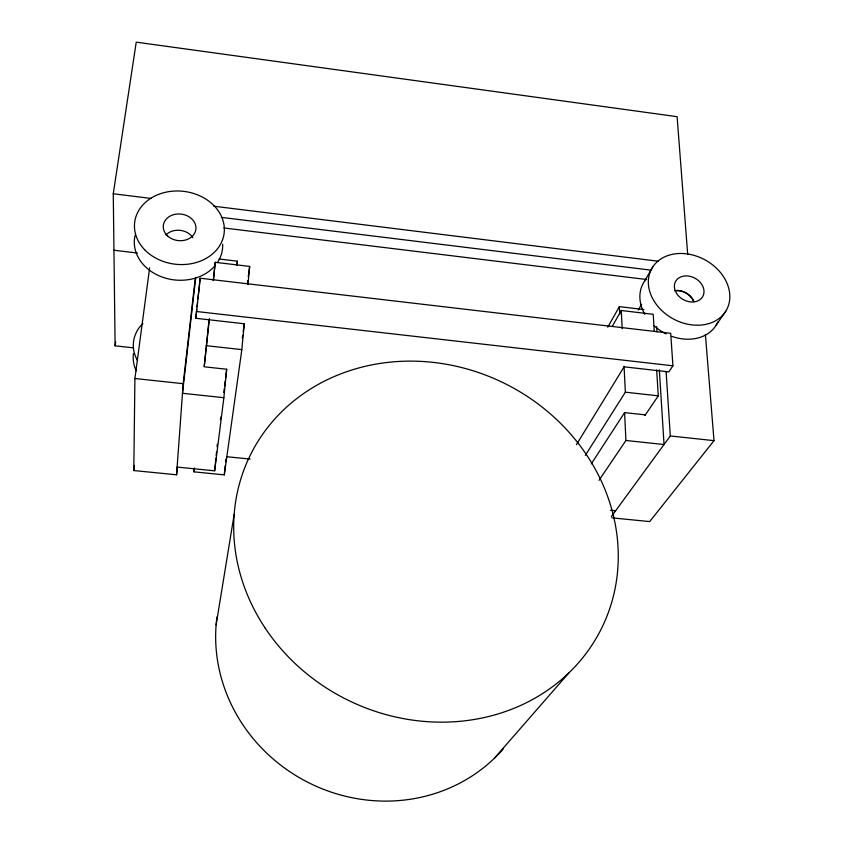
<?xml version="1.0" encoding="UTF-8"?>
<svg xmlns="http://www.w3.org/2000/svg" width="843" height="843" viewBox="0 0 843 843"><rect width="100%" height="100%" fill="white"/><g stroke="black" fill="none" stroke-linecap="round" stroke-linejoin="round"><path stroke-width="1.26" d="M177.452 467.011L176.566 474.788L133.805 470.552L134.912 378.518L149.632 267.863M176.566 474.788L183.184 383.691L195.27 278.338M243.195 331.531L244.27 323.775L195.787 318.275L200.097 278.222L670.712 333.312L672.925 365.809L668.836 371.9L624.094 366.831L576.37 444.767M199.517 285.187L200.097 278.222M194.406 467.96L194.027 471.859L224.291 474.872L241.836 349.624L244.291 323.617M247.958 284.607L249.665 266.409L215.228 262.321L213.268 280.55M224.291 474.872L225.165 465.736M225.545 461.816L225.798 459.214M204.238 366.484L209.064 319.623M213.448 280.498L215.228 262.321M177.125 467.075L214.67 470.815L215.924 458.192M216.177 455.663L216.556 451.869M217.062 446.822L217.315 444.293M214.67 470.815L223.869 397.696L226.683 369.245L204.206 366.789L209.391 318.654M236.999 265.102L237.389 261.172L219.085 259.001M194.027 471.859L194.301 469.245M195.787 318.275L196.798 309.36M197.083 306.82L197.652 301.731M197.947 299.181L199.38 286.451M195.766 277.347L182.488 393.291L223.869 397.696M236.915 265.081L237.389 261.172M220.381 419.709L220.708 417.116M223.774 392.532L224.259 388.655M224.586 386.062L225.229 380.888M225.555 378.296L226.683 369.245M133.805 470.552L134.48 465.378M247.368 283.332L247.726 280.719M248.253 276.82L249.665 266.409M242.299 338.001L242.658 335.409M133.426 347.843L115.112 345.83L115.66 341.984M115.112 345.83L113.268 193.764L136.239 42.15L677.108 116.682L687.698 254.481M216.124 624.884L234.164 514.409M607.75 327.2L619.363 306.641L643.978 309.571M612.229 326.42L621.291 310.509L653.22 314.302L654.263 331.12M644.442 281.372L652.904 266.683M638.277 309.992L641.607 304.344M585.327 455.368L625.358 392.185L624.062 366.252M591.291 463.861L624.568 412.617L645.348 414.882M598.994 480.352L625.928 440.478L624.568 412.617M644.969 415.451L658.278 395.841L656.665 369.951M716.044 325.324L725.749 311.257A42.73 33.52 28.9 0 0 686.139 253.785A42.73 33.52 28.9 0 0 655.348 303.037A42.73 33.52 28.9 0 0 725.749 311.257M611.323 516.654L670.311 435.957L666.128 371.911M705.401 334.618L714.01 440.647L649.69 521.585L611.849 517.844M494.567 758.078L568.804 672.967M610.458 510.257L615.622 510.763M226.651 456.706L250.181 459.087M134.912 378.518L183.184 383.691M670.311 435.957L714.01 440.647M625.928 440.478L664.042 444.535L659.342 369.887M206.25 345.672L241.836 349.624M625.358 392.185L658.278 395.841M196.345 311.478L672.925 365.809M113.953 250.245L137.493 253.048M221.382 217.368L651.038 270.15M223.89 227.968L646.665 279.518M113.268 193.764L151.097 198.453M213.711 206.198L658.509 261.256M656.623 326.673L656.96 331.91M621.291 310.509L622.187 328.654M619.363 306.641L619.742 314.355M137.567 360.583A39.442 33.604 4.9 0 1 142.867 323.512M136.303 370.857A38.852 33.256 4.6 0 1 133.479 353.628M674.558 290.656A15.29 12.076 29.1 0 1 693.557 300.793M717.793 322.026A42.034 33.214 29.1 0 1 671.776 336.336M666.086 333.923A42.034 33.214 29.1 0 1 653.905 325.588M644.842 314.344A42.034 33.214 29.1 0 1 645.917 279.391M165.892 234.986A16.101 13.193 6.5 0 1 192.847 237.705M222.657 244.217A44.289 36.281 6.5 0 1 217.557 262.331M214.522 266.283A44.289 36.281 6.5 0 1 161.161 276.673A44.289 36.281 6.5 0 1 135.08 235.46M503.44 748.71A163.827 154.09 28.5 0 1 314.154 785.349A163.827 154.09 28.5 0 1 216.957 616.992M676.328 290.719A15.29 12.076 29.1 0 1 693.726 301.678M675.538 291.488A15.532 12.181 28.9 0 0 701.007 298.77A15.532 12.181 28.9 0 0 691.007 276.599A15.532 12.181 28.9 0 0 675.538 291.488M144.796 249.876A45.058 36.67 6.7 0 0 221.551 242.226A45.058 36.67 6.7 0 0 171.867 191.245A45.058 36.67 6.7 0 0 144.796 249.876M167.746 236.072A16.386 13.33 6.7 0 0 195.281 231.772A16.386 13.33 6.7 0 0 175.818 214.196A16.386 13.33 6.7 0 0 167.746 236.072M265.25 628.204A195.818 176.682 26 0 0 597.75 635.559A195.818 176.682 26 0 0 414.925 361.173A195.818 176.682 26 0 0 265.25 628.204"/></g></svg>
